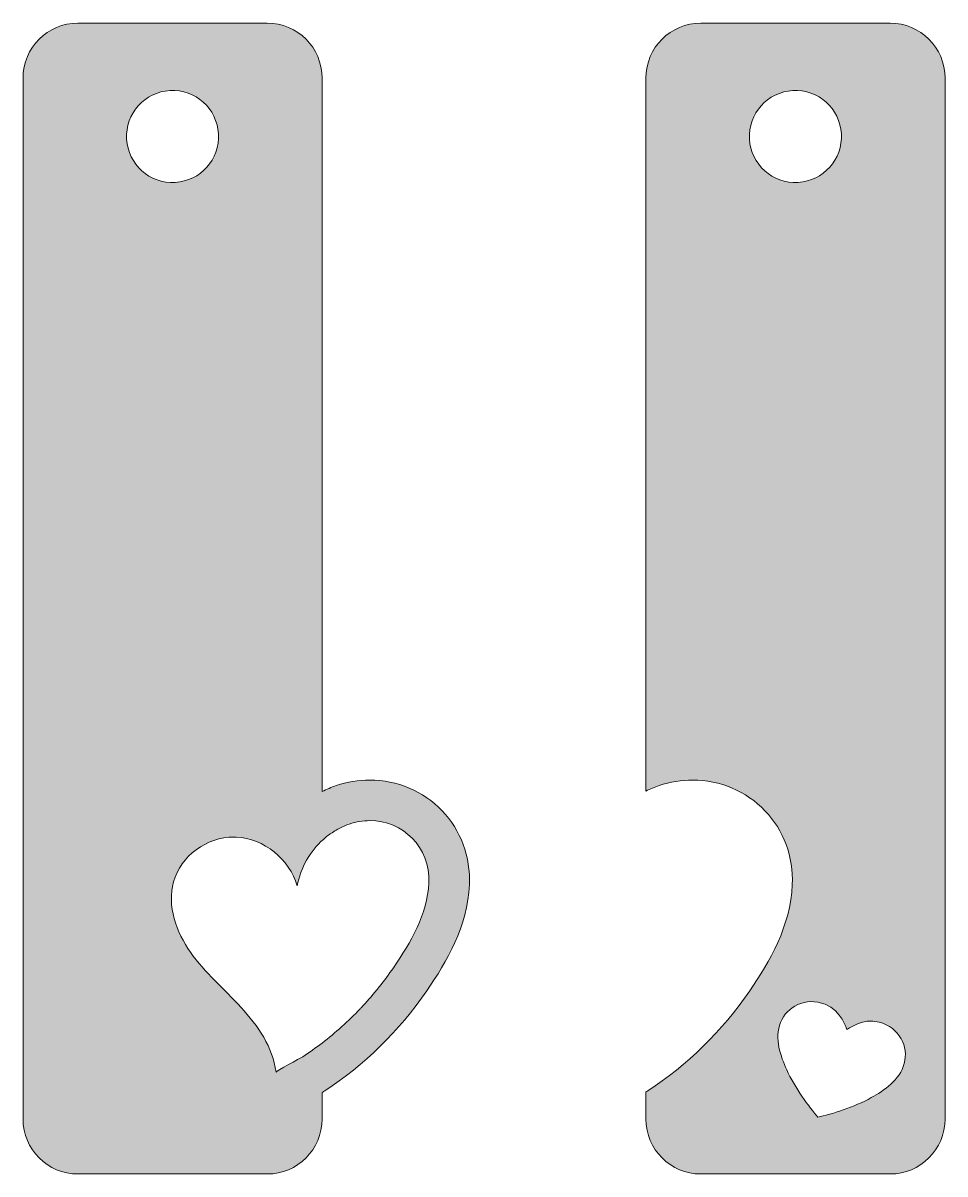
# Model space of a CAD drawing. Header units: inches. Extents: x 827 to 940, y -1048 to -907.
import ezdxf

# ---------------------------------------------------------------- set-up
doc = ezdxf.new("R2010")
doc.units = ezdxf.units.IN
doc.header["$MEASUREMENT"] = 0
doc.layers.add('_U+0430_U+0440 1', color=7, linetype='Continuous')

msp = doc.modelspace()

# ---------------------------------------------------------------- hatches: boundary and pattern name
at = {"layer": '_U+0430_U+0440 1', "true_color": 0xee5181}
h = msp.add_hatch(color=243, dxfattribs=at)
h.dxf.hatch_style = 2
edge = h.paths.add_edge_path()
edge.add_spline(control_points=[(878.46, -1003.66), (876.16, -1001.26), (872.92, -999.89), (869.56, -999.89), (868.17, -999.89), (866.78, -1000.12), (865.43, -1000.57), (864.82, -1000.78), (864.24, -1001.03), (863.68, -1001.31), (863.68, -1001.31), (863.68, -913.44), (863.68, -913.44), (863.68, -909.7), (860.65, -906.67), (856.91, -906.67), (856.91, -906.67), (833.6, -906.67), (833.6, -906.67), (829.86, -906.67), (826.83, -909.7), (826.83, -913.44), (826.83, -913.44), (826.83, -1041.63), (826.83, -1041.63), (826.83, -1045.37), (829.86, -1048.4), (833.6, -1048.4), (833.6, -1048.4), (856.91, -1048.4), (856.91, -1048.4), (860.65, -1048.4), (863.68, -1045.37), (863.68, -1041.63), (863.68, -1041.63), (863.68, -1038.36), (863.68, -1038.36), (863.81, -1038.29), (863.92, -1038.22), (864.01, -1038.16), (868.85, -1035.02), (873.2, -1030.76), (876.58, -1025.84), (879.05, -1022.25), (881.6, -1017.89), (881.83, -1012.77), (881.98, -1009.32), (880.78, -1006.09), (878.46, -1003.66)], knot_values=[0, 0, 0, 0, 1, 1, 1, 2, 2, 2, 3, 3, 3, 4, 4, 4, 5, 5, 5, 6, 6, 6, 7, 7, 7, 8, 8, 8, 9, 9, 9, 10, 10, 10, 11, 11, 11, 12, 12, 12, 13, 13, 13, 14, 14, 14, 15, 15, 15, 16, 16, 16, 16], degree=3, periodic=1)
edge = h.paths.add_edge_path()
edge.add_spline(control_points=[(839.59, -920.95), (839.42, -917.82), (841.81, -915.15), (844.94, -914.98), (848.07, -914.8), (850.74, -917.2), (850.91, -920.32), (851.09, -923.45), (848.69, -926.12), (845.57, -926.3), (842.44, -926.47), (839.77, -924.08), (839.59, -920.95)], knot_values=[0, 0, 0, 0, 1, 1, 1, 2, 2, 2, 3, 3, 3, 4, 4, 4, 4], degree=3, periodic=1)
edge = h.paths.add_edge_path()
edge.add_spline(control_points=[(872.46, -1023.01), (871.91, -1023.81), (871.33, -1024.58), (870.72, -1025.34), (870.62, -1025.47), (870.52, -1025.59), (870.42, -1025.72), (869.8, -1026.48), (869.15, -1027.22), (868.48, -1027.94), (868.44, -1027.97), (868.41, -1028.01), (868.37, -1028.05), (866.92, -1029.58), (865.35, -1030.99), (863.68, -1032.27), (863.68, -1032.27), (863.68, -1032.27), (863.68, -1032.27), (862.9, -1032.86), (862.11, -1033.43), (861.29, -1033.96), (860.99, -1034.16), (858.01, -1035.71), (858.01, -1035.85), (858.01, -1035.85), (858, -1035.85), (858, -1035.85), (857.63, -1032.8), (855.77, -1030.14), (853.69, -1027.88), (851.61, -1025.62), (849.24, -1023.61), (847.47, -1021.1), (845.69, -1018.59), (844.56, -1015.39), (845.37, -1012.43), (846.25, -1009.24), (849.48, -1006.91), (852.79, -1006.91), (852.89, -1006.91), (853, -1006.91), (853.1, -1006.92), (856.52, -1007.07), (859.64, -1009.63), (860.61, -1012.91), (861.03, -1010.69), (862.18, -1008.66), (863.84, -1007.19), (864.07, -1006.98), (864.32, -1006.78), (864.58, -1006.59), (864.69, -1006.51), (864.8, -1006.44), (864.91, -1006.37), (865.14, -1006.21), (865.37, -1006.07), (865.61, -1005.94), (865.72, -1005.88), (865.83, -1005.82), (865.94, -1005.77), (866.29, -1005.6), (866.65, -1005.44), (867.02, -1005.31), (867.88, -1005.02), (868.73, -1004.89), (869.56, -1004.89), (873.61, -1004.89), (877.02, -1008.12), (876.83, -1012.55), (876.66, -1016.42), (874.6, -1019.89), (872.46, -1023.01)], knot_values=[0, 0, 0, 0, 1, 1, 1, 2, 2, 2, 3, 3, 3, 4, 4, 4, 5, 5, 5, 6, 6, 6, 7, 7, 7, 8, 8, 8, 9, 9, 9, 10, 10, 10, 11, 11, 11, 12, 12, 12, 13, 13, 13, 14, 14, 14, 15, 15, 15, 16, 16, 16, 17, 17, 17, 18, 18, 18, 19, 19, 19, 20, 20, 20, 21, 21, 21, 22, 22, 22, 23, 23, 23, 24, 24, 24, 24], degree=3, periodic=1)
h = msp.add_hatch(color=243, dxfattribs=at)
h.dxf.hatch_style = 2
edge = h.paths.add_edge_path()
edge.add_spline(control_points=[(933.66, -906.67), (933.66, -906.67), (910.35, -906.67), (910.35, -906.67), (906.61, -906.67), (903.58, -909.7), (903.58, -913.44), (903.58, -913.44), (903.58, -1001.25), (903.58, -1001.25), (904.1, -1000.99), (904.65, -1000.76), (905.21, -1000.57), (906.56, -1000.12), (907.95, -999.89), (909.35, -999.89), (912.71, -999.89), (915.95, -1001.26), (918.24, -1003.66), (920.57, -1006.09), (921.76, -1009.32), (921.61, -1012.77), (921.39, -1017.89), (918.84, -1022.25), (916.37, -1025.84), (912.99, -1030.76), (908.64, -1035.02), (903.8, -1038.16), (903.73, -1038.2), (903.66, -1038.25), (903.58, -1038.3), (903.58, -1038.3), (903.58, -1041.63), (903.58, -1041.63), (903.58, -1045.37), (906.61, -1048.4), (910.35, -1048.4), (910.35, -1048.4), (933.66, -1048.4), (933.66, -1048.4), (937.39, -1048.4), (940.43, -1045.37), (940.43, -1041.63), (940.43, -1041.63), (940.43, -913.44), (940.43, -913.44), (940.43, -909.7), (937.39, -906.67), (933.66, -906.67)], knot_values=[0, 0, 0, 0, 1, 1, 1, 2, 2, 2, 3, 3, 3, 4, 4, 4, 5, 5, 5, 6, 6, 6, 7, 7, 7, 8, 8, 8, 9, 9, 9, 10, 10, 10, 11, 11, 11, 12, 12, 12, 13, 13, 13, 14, 14, 14, 15, 15, 15, 16, 16, 16, 16], degree=3, periodic=1)
edge = h.paths.add_edge_path()
edge.add_spline(control_points=[(916.34, -920.95), (916.17, -917.82), (918.56, -915.15), (921.69, -914.98), (924.81, -914.8), (927.49, -917.2), (927.66, -920.32), (927.84, -923.45), (925.44, -926.12), (922.32, -926.3), (919.19, -926.47), (916.51, -924.08), (916.34, -920.95)], knot_values=[0, 0, 0, 0, 1, 1, 1, 2, 2, 2, 3, 3, 3, 4, 4, 4, 4], degree=3, periodic=1)
edge = h.paths.add_edge_path()
edge.add_spline(control_points=[(935.41, -1034.79), (934.87, -1036.82), (932.88, -1038.15), (931.35, -1039), (929.26, -1040.15), (926.38, -1041.07), (924.77, -1041.41), (923.67, -1040.18), (921.91, -1037.72), (920.92, -1035.56), (920.19, -1033.96), (919.38, -1031.71), (920.16, -1029.76), (920.94, -1027.78), (923.22, -1026.56), (925.68, -1027.5), (927.65, -1028.26), (928.33, -1030.62), (928.33, -1030.62), (928.33, -1030.62), (930.28, -1029.13), (932.31, -1029.69), (934.85, -1030.4), (935.95, -1032.74), (935.41, -1034.79)], knot_values=[0, 0, 0, 0, 1, 1, 1, 2, 2, 2, 3, 3, 3, 4, 4, 4, 5, 5, 5, 6, 6, 6, 7, 7, 7, 8, 8, 8, 8], degree=3, periodic=1)

# ---------------------------------------------------------------- linework, layer by layer
at = {"layer": '_U+0430_U+0440 1', "lineweight": 0}
for points, knots in [([(878.46, -1003.66), (876.16, -1001.26), (872.92, -999.89), (869.56, -999.89), (868.17, -999.89), (866.78, -1000.12), (865.43, -1000.57), (864.82, -1000.78), (864.24, -1001.03), (863.68, -1001.31), (863.68, -1001.31), (863.68, -913.44), (863.68, -913.44), (863.68, -909.7), (860.65, -906.67), (856.91, -906.67), (856.91, -906.67), (833.6, -906.67), (833.6, -906.67), (829.86, -906.67), (826.83, -909.7), (826.83, -913.44), (826.83, -913.44), (826.83, -1041.63), (826.83, -1041.63), (826.83, -1045.37), (829.86, -1048.4), (833.6, -1048.4), (833.6, -1048.4), (856.91, -1048.4), (856.91, -1048.4), (860.65, -1048.4), (863.68, -1045.37), (863.68, -1041.63), (863.68, -1041.63), (863.68, -1038.36), (863.68, -1038.36), (863.81, -1038.29), (863.92, -1038.22), (864.01, -1038.16), (868.85, -1035.02), (873.2, -1030.76), (876.58, -1025.84), (879.05, -1022.25), (881.6, -1017.89), (881.83, -1012.77), (881.98, -1009.32), (880.78, -1006.09), (878.46, -1003.66)], [0, 0, 0, 0, 1, 1, 1, 2, 2, 2, 3, 3, 3, 4, 4, 4, 5, 5, 5, 6, 6, 6, 7, 7, 7, 8, 8, 8, 9, 9, 9, 10, 10, 10, 11, 11, 11, 12, 12, 12, 13, 13, 13, 14, 14, 14, 15, 15, 15, 16, 16, 16, 16]), ([(933.66, -906.67), (933.66, -906.67), (910.35, -906.67), (910.35, -906.67), (906.61, -906.67), (903.58, -909.7), (903.58, -913.44), (903.58, -913.44), (903.58, -1001.25), (903.58, -1001.25), (904.1, -1000.99), (904.65, -1000.76), (905.21, -1000.57), (906.56, -1000.12), (907.95, -999.89), (909.35, -999.89), (912.71, -999.89), (915.95, -1001.26), (918.24, -1003.66), (920.57, -1006.09), (921.76, -1009.32), (921.61, -1012.77), (921.39, -1017.89), (918.84, -1022.25), (916.37, -1025.84), (912.99, -1030.76), (908.64, -1035.02), (903.8, -1038.16), (903.73, -1038.2), (903.66, -1038.25), (903.58, -1038.3), (903.58, -1038.3), (903.58, -1041.63), (903.58, -1041.63), (903.58, -1045.37), (906.61, -1048.4), (910.35, -1048.4), (910.35, -1048.4), (933.66, -1048.4), (933.66, -1048.4), (937.39, -1048.4), (940.43, -1045.37), (940.43, -1041.63), (940.43, -1041.63), (940.43, -913.44), (940.43, -913.44), (940.43, -909.7), (937.39, -906.67), (933.66, -906.67)], [0, 0, 0, 0, 1, 1, 1, 2, 2, 2, 3, 3, 3, 4, 4, 4, 5, 5, 5, 6, 6, 6, 7, 7, 7, 8, 8, 8, 9, 9, 9, 10, 10, 10, 11, 11, 11, 12, 12, 12, 13, 13, 13, 14, 14, 14, 15, 15, 15, 16, 16, 16, 16]), ([(839.59, -920.95), (839.42, -917.82), (841.81, -915.15), (844.94, -914.98), (848.07, -914.8), (850.74, -917.2), (850.91, -920.32), (851.09, -923.45), (848.69, -926.12), (845.57, -926.3), (842.44, -926.47), (839.77, -924.08), (839.59, -920.95)], [0, 0, 0, 0, 1, 1, 1, 2, 2, 2, 3, 3, 3, 4, 4, 4, 4]), ([(916.34, -920.95), (916.17, -917.82), (918.56, -915.15), (921.69, -914.98), (924.81, -914.8), (927.49, -917.2), (927.66, -920.32), (927.84, -923.45), (925.44, -926.12), (922.32, -926.3), (919.19, -926.47), (916.51, -924.08), (916.34, -920.95)], [0, 0, 0, 0, 1, 1, 1, 2, 2, 2, 3, 3, 3, 4, 4, 4, 4]), ([(872.46, -1023.01), (871.91, -1023.81), (871.33, -1024.58), (870.72, -1025.34), (870.62, -1025.47), (870.52, -1025.59), (870.42, -1025.72), (869.8, -1026.48), (869.15, -1027.22), (868.48, -1027.94), (868.44, -1027.97), (868.41, -1028.01), (868.37, -1028.05), (866.92, -1029.58), (865.35, -1030.99), (863.68, -1032.27), (863.68, -1032.27), (863.68, -1032.27), (863.68, -1032.27), (862.9, -1032.86), (862.11, -1033.43), (861.29, -1033.96), (860.99, -1034.16), (858.01, -1035.71), (858.01, -1035.85), (858.01, -1035.85), (858, -1035.85), (858, -1035.85), (857.63, -1032.8), (855.77, -1030.14), (853.69, -1027.88), (851.61, -1025.62), (849.24, -1023.61), (847.47, -1021.1), (845.69, -1018.59), (844.56, -1015.39), (845.37, -1012.43), (846.25, -1009.24), (849.48, -1006.91), (852.79, -1006.91), (852.89, -1006.91), (853, -1006.91), (853.1, -1006.92), (856.52, -1007.07), (859.64, -1009.63), (860.61, -1012.91), (861.03, -1010.69), (862.18, -1008.66), (863.84, -1007.19), (864.07, -1006.98), (864.32, -1006.78), (864.58, -1006.59), (864.69, -1006.51), (864.8, -1006.44), (864.91, -1006.37), (865.14, -1006.21), (865.37, -1006.07), (865.61, -1005.94), (865.72, -1005.88), (865.83, -1005.82), (865.94, -1005.77), (866.29, -1005.6), (866.65, -1005.44), (867.02, -1005.31), (867.88, -1005.02), (868.73, -1004.89), (869.56, -1004.89), (873.61, -1004.89), (877.02, -1008.12), (876.83, -1012.55), (876.66, -1016.42), (874.6, -1019.89), (872.46, -1023.01)], [0, 0, 0, 0, 1, 1, 1, 2, 2, 2, 3, 3, 3, 4, 4, 4, 5, 5, 5, 6, 6, 6, 7, 7, 7, 8, 8, 8, 9, 9, 9, 10, 10, 10, 11, 11, 11, 12, 12, 12, 13, 13, 13, 14, 14, 14, 15, 15, 15, 16, 16, 16, 17, 17, 17, 18, 18, 18, 19, 19, 19, 20, 20, 20, 21, 21, 21, 22, 22, 22, 23, 23, 23, 24, 24, 24, 24]), ([(935.41, -1034.79), (934.87, -1036.82), (932.88, -1038.15), (931.35, -1039), (929.26, -1040.15), (926.38, -1041.07), (924.77, -1041.41), (923.67, -1040.18), (921.91, -1037.72), (920.92, -1035.56), (920.19, -1033.96), (919.38, -1031.71), (920.16, -1029.76), (920.94, -1027.78), (923.22, -1026.56), (925.68, -1027.5), (927.65, -1028.26), (928.33, -1030.62), (928.33, -1030.62), (928.33, -1030.62), (930.28, -1029.13), (932.31, -1029.69), (934.85, -1030.4), (935.95, -1032.74), (935.41, -1034.79)], [0, 0, 0, 0, 1, 1, 1, 2, 2, 2, 3, 3, 3, 4, 4, 4, 5, 5, 5, 6, 6, 6, 7, 7, 7, 8, 8, 8, 8])]:
    msp.add_open_spline(points, degree=3, knots=knots, dxfattribs=at)

doc.saveas('drawing.dxf')
